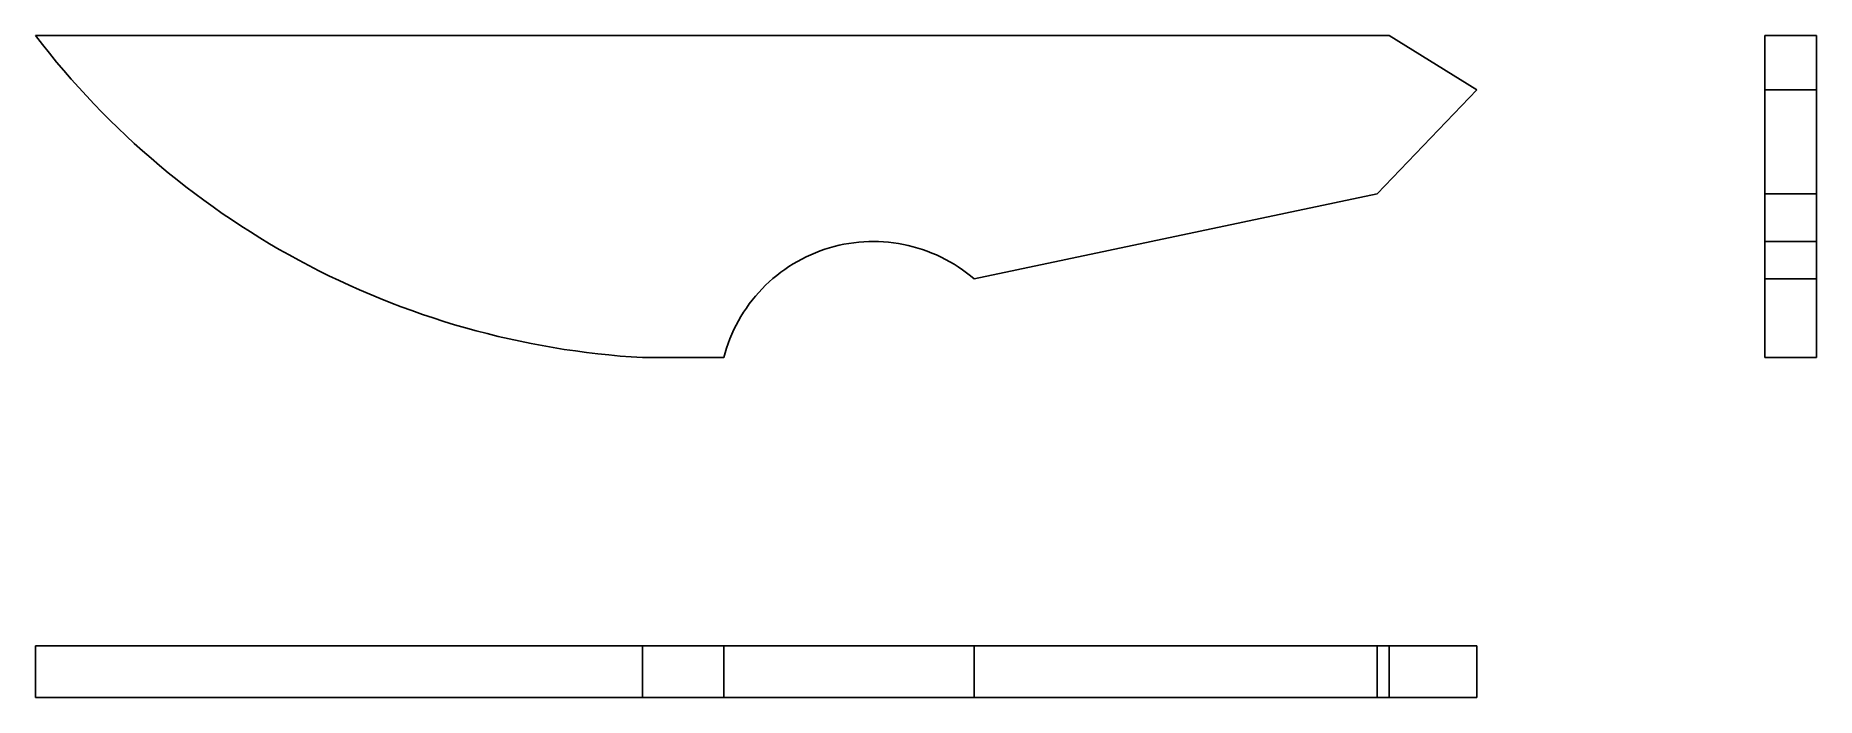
# Model space of a CAD drawing. Extents: x 0 to 1.6, y 0 to 0.59.
import ezdxf

# ---------------------------------------------------------------- set-up
doc = ezdxf.new("R2010")
doc.units = 0
doc.linetypes.add('HIDDEN', pattern=[0.064784, 0.043211, -0.021573])
for name, color, linetype in [('FRONT', 7, 'CONTINUOUS'), ('LEFT', 7, 'CONTINUOUS'), ('LEFT_HID', 7, 'HIDDEN'), ('TOP', 7, 'CONTINUOUS'), ('TOP_HID', 7, 'HIDDEN')]:
    doc.layers.add(name, color=color, linetype=linetype)

msp = doc.modelspace()

# ---------------------------------------------------------------- linework, layer by layer
at = {"layer": 'FRONT'}
for p, q in [((0, 0.594863), (0.006198, 0.58687)), ((0.545697, 0.594863), (0, 0.594863)), ((1.217005, 0.594863), (0.545697, 0.594863)), ((1.295697, 0.546149), (1.217005, 0.594863)), ((0.006198, 0.58687), (0.012505, 0.578963)), ((0.012505, 0.578963), (0.018919, 0.571143)), ((0.018919, 0.571143), (0.02544, 0.563412)), ((0.02544, 0.563412), (0.032065, 0.55577)), ((0.032065, 0.55577), (0.038794, 0.548219)), ((0.038794, 0.548219), (0.045626, 0.540761)), ((1.206096, 0.452554), (1.295697, 0.546149)), ((0.045626, 0.540761), (0.052559, 0.533397)), ((0.052559, 0.533397), (0.059592, 0.526129)), ((0.059592, 0.526129), (0.066724, 0.518957)), ((0.066724, 0.518957), (0.073952, 0.511883)), ((0.073952, 0.511883), (0.081277, 0.504909)), ((0.081277, 0.504909), (0.088697, 0.498035)), ((0.088697, 0.498035), (0.096209, 0.491263)), ((0.096209, 0.491263), (0.103814, 0.484595)), ((0.103814, 0.484595), (0.111508, 0.478031)), ((0.111508, 0.478031), (0.119292, 0.471573)), ((0.119292, 0.471573), (0.127163, 0.465221)), ((0.127163, 0.465221), (0.135121, 0.458978)), ((0.135121, 0.458978), (0.143162, 0.452844)), ((0.143162, 0.452844), (0.151287, 0.446821)), ((0.843876, 0.376105), (1.206096, 0.452554)), ((0.151287, 0.446821), (0.159494, 0.440909)), ((0.159494, 0.440909), (0.16778, 0.43511)), ((0.16778, 0.43511), (0.176145, 0.429424)), ((0.176145, 0.429424), (0.184586, 0.423854)), ((0.184586, 0.423854), (0.193103, 0.418399)), ((0.193103, 0.418399), (0.201694, 0.413061)), ((0.201694, 0.413061), (0.210357, 0.40784)), ((0.210357, 0.40784), (0.21909, 0.402739)), ((0.21909, 0.402739), (0.227892, 0.397757)), ((0.701076, 0.399665), (0.705252, 0.401279)), ((0.705252, 0.401279), (0.709479, 0.402757)), ((0.709479, 0.402757), (0.713751, 0.404098)), ((0.713751, 0.404098), (0.718064, 0.405301)), ((0.718064, 0.405301), (0.722414, 0.406364)), ((0.722414, 0.406364), (0.726795, 0.407286)), ((0.726795, 0.407286), (0.731205, 0.408066)), ((0.731205, 0.408066), (0.735637, 0.408704)), ((0.735637, 0.408704), (0.740087, 0.409199)), ((0.740087, 0.409199), (0.744551, 0.409549)), ((0.744551, 0.409549), (0.749024, 0.409756)), ((0.749024, 0.409756), (0.753501, 0.409818)), ((0.753501, 0.409818), (0.757978, 0.409736)), ((0.757978, 0.409736), (0.76245, 0.409509)), ((0.76245, 0.409509), (0.766912, 0.409139)), ((0.766912, 0.409139), (0.77136, 0.408624)), ((0.77136, 0.408624), (0.775789, 0.407967)), ((0.775789, 0.407967), (0.780195, 0.407167)), ((0.780195, 0.407167), (0.784572, 0.406225)), ((0.784572, 0.406225), (0.788917, 0.405143)), ((0.788917, 0.405143), (0.793225, 0.403921)), ((0.793225, 0.403921), (0.797491, 0.402561)), ((0.797491, 0.402561), (0.801711, 0.401064)), ((0.801711, 0.401064), (0.80588, 0.399431)), ((0.227892, 0.397757), (0.236762, 0.392897)), ((0.236762, 0.392897), (0.245697, 0.388157)), ((0.245697, 0.388157), (0.254696, 0.38354)), ((0.669966, 0.382106), (0.673592, 0.384732)), ((0.673592, 0.384732), (0.677302, 0.38724)), ((0.677302, 0.38724), (0.68109, 0.389627)), ((0.68109, 0.389627), (0.684953, 0.39189)), ((0.684953, 0.39189), (0.688888, 0.394028)), ((0.688888, 0.394028), (0.692889, 0.396038)), ((0.692889, 0.396038), (0.696953, 0.397917)), ((0.696953, 0.397917), (0.701076, 0.399665)), ((0.80588, 0.399431), (0.809995, 0.397665)), ((0.809995, 0.397665), (0.814051, 0.395767)), ((0.814051, 0.395767), (0.818043, 0.39374)), ((0.818043, 0.39374), (0.821968, 0.391584)), ((0.821968, 0.391584), (0.825821, 0.389304)), ((0.825821, 0.389304), (0.829599, 0.3869)), ((0.829599, 0.3869), (0.833297, 0.384375)), ((0.833297, 0.384375), (0.836912, 0.381733)), ((0.254696, 0.38354), (0.263757, 0.379047)), ((0.263757, 0.379047), (0.272878, 0.374678)), ((0.272878, 0.374678), (0.282059, 0.370434)), ((0.282059, 0.370434), (0.291297, 0.366315)), ((0.653203, 0.367299), (0.656361, 0.370474)), ((0.656361, 0.370474), (0.65962, 0.373545)), ((0.65962, 0.373545), (0.662976, 0.376509)), ((0.662976, 0.376509), (0.666425, 0.379364)), ((0.666425, 0.379364), (0.669966, 0.382106)), ((0.836912, 0.381733), (0.840439, 0.378975)), ((0.840439, 0.378975), (0.843876, 0.376105)), ((0.291297, 0.366315), (0.30059, 0.362323)), ((0.30059, 0.362323), (0.309936, 0.358459)), ((0.309936, 0.358459), (0.319335, 0.354722)), ((0.319335, 0.354722), (0.328784, 0.351114)), ((0.639036, 0.349994), (0.641643, 0.353634)), ((0.641643, 0.353634), (0.644366, 0.357189)), ((0.644366, 0.357189), (0.647203, 0.360653)), ((0.647203, 0.360653), (0.650149, 0.364025)), ((0.650149, 0.364025), (0.653203, 0.367299)), ((0.328784, 0.351114), (0.338281, 0.347636)), ((0.338281, 0.347636), (0.347824, 0.344288)), ((0.347824, 0.344288), (0.357413, 0.34107)), ((0.357413, 0.34107), (0.367045, 0.337984)), ((0.367045, 0.337984), (0.376718, 0.335029)), ((0.629821, 0.334649), (0.631938, 0.338595)), ((0.631938, 0.338595), (0.634181, 0.34247)), ((0.634181, 0.34247), (0.636548, 0.346271)), ((0.636548, 0.346271), (0.639036, 0.349994)), ((0.376718, 0.335029), (0.38643, 0.332207)), ((0.38643, 0.332207), (0.39618, 0.329518)), ((0.39618, 0.329518), (0.405966, 0.326962)), ((0.405966, 0.326962), (0.415786, 0.32454)), ((0.415786, 0.32454), (0.425638, 0.322253)), ((0.425638, 0.322253), (0.43552, 0.3201)), ((0.622656, 0.318247), (0.624248, 0.322432)), ((0.624248, 0.322432), (0.625974, 0.326564)), ((0.625974, 0.326564), (0.627832, 0.330638)), ((0.627832, 0.330638), (0.629821, 0.334649)), ((0.43552, 0.3201), (0.445431, 0.318083)), ((0.445431, 0.318083), (0.455368, 0.316201)), ((0.455368, 0.316201), (0.465331, 0.314455)), ((0.465331, 0.314455), (0.475316, 0.312845)), ((0.475316, 0.312845), (0.485322, 0.311372)), ((0.485322, 0.311372), (0.495348, 0.310036)), ((0.495348, 0.310036), (0.50539, 0.308837)), ((0.50539, 0.308837), (0.515448, 0.307775)), ((0.515448, 0.307775), (0.52552, 0.30685)), ((0.52552, 0.30685), (0.535604, 0.306063)), ((0.535604, 0.306063), (0.545697, 0.305414)), ((0.545697, 0.305414), (0.618701, 0.305414)), ((0.618701, 0.305414), (0.619881, 0.309734)), ((0.619881, 0.309734), (0.6212, 0.314013)), ((0.6212, 0.314013), (0.622656, 0.318247))]:
    msp.add_line(p, q, dxfattribs=at)
at = {"layer": 'LEFT'}
for p, q in [((1.577974, 0.594863), (1.554836, 0.594863)), ((1.554836, 0.594863), (1.554836, 0.305414)), ((1.577974, 0.594863), (1.601111, 0.594863)), ((1.601111, 0.594863), (1.601111, 0.305414)), ((1.577974, 0.305414), (1.554836, 0.305414)), ((1.577974, 0.305414), (1.601111, 0.305414))]:
    msp.add_line(p, q, dxfattribs=at)
at = {"layer": 'LEFT_HID', "linetype": 'HIDDEN'}
for p, q in [((1.554836, 0.546149), (1.554836, 0.594863)), ((1.601111, 0.546149), (1.601111, 0.594863)), ((1.554836, 0.452554), (1.554836, 0.546149)), ((1.577974, 0.546149), (1.554836, 0.546149)), ((1.577974, 0.546149), (1.601111, 0.546149)), ((1.601111, 0.452554), (1.601111, 0.546149)), ((1.554836, 0.376105), (1.554836, 0.452554)), ((1.577974, 0.452554), (1.554836, 0.452554)), ((1.577974, 0.452554), (1.601111, 0.452554)), ((1.601111, 0.376105), (1.601111, 0.452554)), ((1.554836, 0.305414), (1.554836, 0.409819)), ((1.554836, 0.409819), (1.554836, 0.376105)), ((1.554836, 0.409819), (1.577974, 0.409819)), ((1.601111, 0.409819), (1.577974, 0.409819)), ((1.601111, 0.305414), (1.601111, 0.409819)), ((1.601111, 0.409819), (1.601111, 0.376105)), ((1.577974, 0.376105), (1.554836, 0.376105)), ((1.577974, 0.376105), (1.601111, 0.376105))]:
    msp.add_line(p, q, dxfattribs=at)
at = {"layer": 'TOP'}
for p, q in [((0, 0.023137), (0, 0.046275)), ((0.545697, 0.046275), (0, 0.046275)), ((1.217005, 0.046275), (0.545697, 0.046275)), ((1.295697, 0.046275), (1.217005, 0.046275)), ((1.217005, 0.023137), (1.217005, 0.046275)), ((1.295697, 0.023137), (1.295697, 0.046275)), ((0, 0.023137), (0, 0)), ((1.217005, 0.023137), (1.217005, 0)), ((1.295697, 0.023137), (1.295697, 0)), ((0.545697, 0), (0, 0)), ((1.217005, 0), (0.545697, 0)), ((1.295697, 0), (1.217005, 0))]:
    msp.add_line(p, q, dxfattribs=at)
at = {"layer": 'TOP_HID', "linetype": 'HIDDEN'}
for p, q in [((0.545697, 0.023137), (0.545697, 0.046275)), ((0.545697, 0.046275), (0.618701, 0.046275)), ((0.618701, 0.023137), (0.618701, 0.046275)), ((0.618701, 0.046275), (0.843876, 0.046275)), ((0.843876, 0.046275), (1.206096, 0.046275)), ((0.843876, 0.023137), (0.843876, 0.046275)), ((1.206096, 0.046275), (1.295697, 0.046275)), ((1.206096, 0.023137), (1.206096, 0.046275)), ((0.545697, 0.023137), (0.545697, 0)), ((0.618701, 0.023137), (0.618701, 0)), ((0.843876, 0.023137), (0.843876, 0)), ((1.206096, 0.023137), (1.206096, 0)), ((0.545697, 0), (0.618701, 0)), ((0.618701, 0), (0.843876, 0)), ((0.843876, 0), (1.206096, 0)), ((1.206096, 0), (1.295697, 0))]:
    msp.add_line(p, q, dxfattribs=at)

doc.saveas('drawing.dxf')
